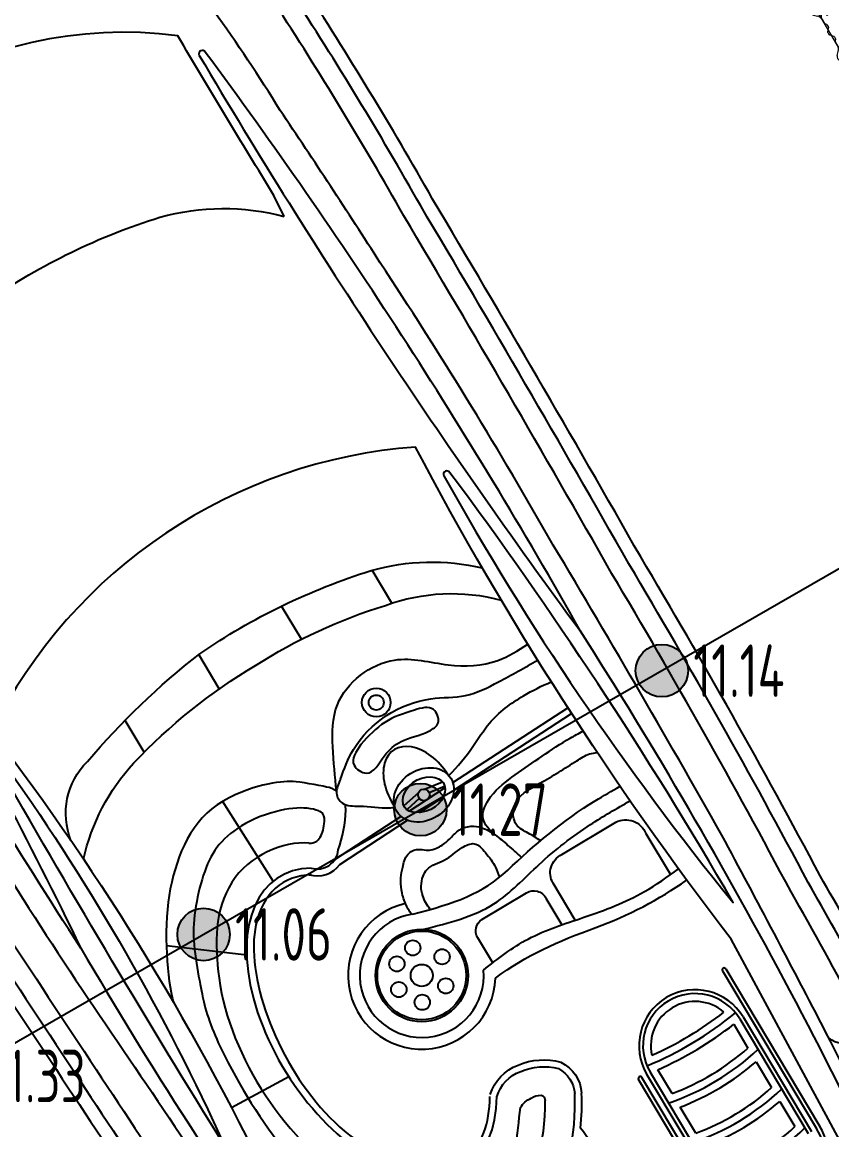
# Model space of a CAD drawing. Extents: x -51322 to 334811, y -147916 to 129288.
# Drawn here: x 195730 to 203443, y -4244 to 6302 of the extents above; entities that cross this region are included whole.
import ezdxf
from ezdxf.enums import TextEntityAlignment as Align

# ---------------------------------------------------------------- set-up
doc = ezdxf.new("R2010")
doc.units = 0
doc.header["$LTSCALE"] = 1000
doc.header["$MEASUREMENT"] = 0
doc.layers.get('0').update_dxf_attribs({"lineweight": 5})
doc.layers.add('2维浮筒', color=7, linetype='Continuous', lineweight=5)
for name, color, linetype in [('dmx', 1, 'Continuous'), ('furniture', 6, 'Continuous'), ('GCD', 1, 'Continuous'), ('蓝色浮筒', 150, 'Continuous')]:
    doc.layers.add(name, color=color, linetype=linetype)
doc.styles.get("Standard").update_dxf_attribs({"font": 'gbenor.shx', "bigfont": 'gbcbig.shx'})

# ---------------------------------------------------------------- blocks, each defined once
blk = doc.blocks.new('gc200')
h = blk.add_hatch(color=256)
edge = h.paths.add_edge_path()
edge.add_arc((0, 0), 0.25, 0, 360)
blk.add_circle((0, 0), 0.25)
blk = doc.blocks.new('dfdfsdf')
at = {"layer": 'dmx', "linetype": 'Continuous'}
blk.add_line((113986.338, -17447.052), (113914.94, -17488.126), dxfattribs=at)
at = {"layer": 'GCD', "linetype": 'Continuous'}
ref = blk.add_blockref('gc200', (113949.546, -17468.218, 11.14), dxfattribs=at)
ref.add_attrib('height', '11.14', dxfattribs={"linetype": 'Continuous', "height": 0.5, "width": 0.8}).set_placement((113949.846, -17468.218), align=Align.MIDDLE_LEFT)
ref = blk.add_blockref('gc200', (113947.246, -17469.541, 11.27), dxfattribs=at)
ref.add_attrib('height', '11.27', dxfattribs={"linetype": 'Continuous', "height": 0.5, "width": 0.8}).set_placement((113947.546, -17469.541), align=Align.MIDDLE_LEFT)
ref = blk.add_blockref('gc200', (113945.181, -17470.729, 11.06), dxfattribs=at)
ref.add_attrib('height', '11.06', dxfattribs={"linetype": 'Continuous', "height": 0.5, "width": 0.8}).set_placement((113945.481, -17470.729), align=Align.MIDDLE_LEFT)
ref = blk.add_blockref('gc200', (113942.838, -17472.077, 11.33), dxfattribs=at)
ref.add_attrib('height', '11.33', dxfattribs={"linetype": 'Continuous', "height": 0.5, "width": 0.8}).set_placement((113943.138, -17472.077, 11.33), align=Align.MIDDLE_LEFT)
blk = doc.blocks.new('aefgfhfgh')
at = {"layer": '2维浮筒', "color": 150, "lineweight": 0}
for p, q in [((-49, 527), (-27, 549)), ((27, 549), (55, 521)), ((473, 549), (445, 521)), ((527, 549), (549, 527)), ((-49, 473), (-21, 445)), ((55, 479), (21, 445)), ((149, 500), (105, 500)), ((171, 484), (155, 497)), ((193, 481), (177, 481)), ((199, 484), (232, 513)), ((261, 516), (239, 516)), ((301, 484), (268, 513)), ((307, 481), (323, 481)), ((329, 484), (345, 497)), ((395, 500), (351, 500)), ((479, 445), (445, 479)), ((549, 473), (521, 445)), ((-16, 304), (-16, 326)), ((-13, 333), (-3, 345)), ((0, 351), (0, 395)), ((481, 307), (481, 323)), ((484, 329), (497, 345)), ((500, 351), (500, 395)), ((-13, 297), (16, 264)), ((-13, 203), (16, 236)), ((19, 242), (19, 258)), ((484, 301), (513, 268)), ((484, 199), (513, 232)), ((516, 239), (516, 261)), ((-16, 196), (-16, 174)), ((-13, 167), (-3, 155)), ((0, 105), (0, 149)), ((481, 193), (481, 177)), ((484, 171), (497, 155)), ((500, 105), (500, 149)), ((-49, 27), (-21, 55)), ((55, 21), (21, 55)), ((203, -13), (236, 16)), ((258, 19), (242, 19)), ((297, -13), (264, 16)), ((479, 55), (445, 21)), ((549, 27), (521, 55)), ((-27, -49), (-49, -27)), ((27, -49), (55, -21)), ((149, 0), (105, 0)), ((167, -13), (155, -3)), ((196, -16), (174, -16)), ((304, -16), (326, -16)), ((333, -13), (345, -3)), ((395, 0), (351, 0)), ((473, -49), (445, -21)), ((549, -27), (527, -49))]:
    blk.add_line(p, q, dxfattribs=at)
for centre in [(85, 424), (420, 420), (76, 415), (71, 89), (80, 80), (89, 71), (407, 65), (415, 76), (424, 85), (435, 93)]:
    blk.add_circle(centre, 3.5, dxfattribs=at)
for centre, radius, start, end in [((0, 522), 38, 45, 135), ((0, 524), 7, 0, 180), ((500, 522), 38, 45, 135), ((500, 524), 7, 0, 180), ((-22, 500), 38, 135, 225), ((-24, 500), 7, 90, 270), ((0, 500), 25, 106.2602, 163.7398), ((0, 500), 25, 196.2602, 253.7398), ((-70, 395), 70, 0, 45), ((0, 476), 7, 180, 0), ((70, 395), 70, 135, 180), ((0, 500), 25, 16.2602, 73.7398), ((0, 500), 25, 286.2602, 343.7398), ((24, 500), 7, 270, 90), ((105, 570), 70, 225, 270), ((105, 430), 70, 90, 135), ((149, 490), 10, 47.7263, 90), ((177, 491), 10, 227.7263, 270), ((193, 491), 10, 270, 312.2737), ((239, 506), 10, 90, 132.2737), ((261, 506), 10, 47.7263, 90), ((307, 491), 10, 227.7263, 270), ((323, 491), 10, 270, 312.2737), ((351, 490), 10, 90, 132.2737), ((395, 570), 70, 270, 315), ((395, 430), 70, 45, 90), ((476, 500), 7, 90, 270), ((500, 500), 25, 106.2602, 163.7398), ((500, 500), 25, 196.2602, 253.7398), ((430, 395), 70, 0, 45), ((500, 476), 7, 180, 0), ((570, 395), 70, 135, 180), ((500, 500), 25, 16.2602, 73.7398), ((500, 500), 25, 286.2602, 343.7398), ((524, 500), 7, 270, 90), ((522, 500), 38, 315, 45), ((-6, 326), 10, 137.7263, 180), ((-10, 351), 10, 317.7263, 0), ((491, 323), 10, 137.7263, 180), ((490, 351), 10, 317.7263, 0), ((-6, 304), 10, 180, 222.2737), ((9, 258), 10, 0, 42.2737), ((9, 242), 10, 317.7263, 0), ((491, 307), 10, 180, 222.2737), ((506, 261), 10, 0, 42.2737), ((506, 239), 10, 317.7263, 0), ((-6, 196), 10, 137.7263, 180), ((-6, 174), 10, 180, 222.2737), ((-10, 149), 10, 0, 42.2737), ((491, 193), 10, 137.7263, 180), ((491, 177), 10, 180, 222.2737), ((490, 149), 10, 0, 42.2737), ((-22, 0), 38, 135, 225), ((-24, 0), 7, 90, 270), ((0, 0), 25, 106.2602, 163.7398), ((-70, 105), 70, 315, 0), ((0, 24), 7, 0, 180), ((70, 105), 70, 180, 225), ((0, 0), 25, 16.2602, 73.7398), ((24, 0), 7, 270, 90), ((105, 70), 70, 225, 270), ((242, 9), 10, 90, 132.2737), ((258, 9), 10, 47.7263, 90), ((395, 70), 70, 270, 315), ((476, 0), 7, 90, 270), ((500, 0), 25, 106.2602, 163.7398), ((430, 105), 70, 315, 0), ((500, 24), 7, 0, 180), ((570, 105), 70, 180, 225), ((500, 0), 25, 16.2602, 73.7398), ((524, 0), 7, 270, 90), ((522, 0), 38, 315, 45), ((0, -22), 38, 225, 315), ((0, 0), 25, 196.2602, 253.7398), ((0, -24), 7, 180, 0), ((0, 0), 25, 286.2602, 343.7398), ((105, -70), 70, 90, 135), ((149, -10), 10, 47.7263, 90), ((174, -6), 10, 227.7263, 270), ((196, -6), 10, 270, 312.2737), ((304, -6), 10, 227.7263, 270), ((326, -6), 10, 270, 312.2737), ((351, -10), 10, 90, 132.2737), ((395, -70), 70, 45, 90), ((500, -22), 38, 225, 315), ((500, 0), 25, 196.2602, 253.7398), ((500, -24), 7, 180, 0), ((500, 0), 25, 286.2602, 343.7398)]:
    blk.add_arc(centre, radius, start, end, dxfattribs=at)
at = {"layer": '蓝色浮筒'}
for centre, radius, start, end in [((0, 525), 5, 354.2608, 185.7392), ((500, 525), 5, 354.2608, 185.7392), ((-25, 500), 5, 84.2608, 275.7392), ((0, 500), 25, 101.4783, 168.5217), ((0, 500), 25, 191.4783, 258.5217), ((0, 475), 5, 174.2608, 5.7392), ((0, 500), 25, 11.4783, 78.5217), ((0, 500), 25, 281.4783, 348.5217), ((25, 500), 5, 264.2608, 95.7392), ((475, 500), 5, 84.2608, 275.7392), ((500, 500), 25, 101.4783, 168.5217), ((500, 500), 25, 191.4783, 258.5217), ((500, 475), 5, 174.2608, 5.7392), ((500, 500), 25, 11.4783, 78.5217), ((500, 500), 25, 281.4783, 348.5217), ((525, 500), 5, 264.2608, 95.7392), ((-25, 0), 5, 84.2608, 275.7392), ((0, 0), 25, 101.4783, 168.5217), ((0, 25), 5, 354.2608, 185.7392), ((0, 0), 25, 11.4783, 78.5217), ((25, 0), 5, 264.2608, 95.7392), ((475, 0), 5, 84.2608, 275.7392), ((500, 0), 25, 101.4783, 168.5217), ((500, 25), 5, 354.2608, 185.7392), ((500, 0), 25, 11.4783, 78.5217), ((525, 0), 5, 264.2608, 95.7392), ((0, 0), 25, 191.4783, 258.5217), ((0, -25), 5, 174.2608, 5.7392), ((0, 0), 25, 281.4783, 348.5217), ((500, 0), 25, 191.4783, 258.5217), ((500, -25), 5, 174.2608, 5.7392), ((500, 0), 25, 281.4783, 348.5217)]:
    blk.add_arc(centre, radius, start, end, dxfattribs=at)
blk = doc.blocks.new('浮筒')
at = {"layer": '蓝色浮筒'}
blk.add_line((441, 238), (441, 238), dxfattribs=at)
for centre, radius, start, end in [((0, 525), 5, 354.2608, 185.7392), ((500, 525), 5, 354.2608, 185.7392), ((-25, 500), 5, 84.2608, 275.7392), ((0, 500), 25, 101.4783, 168.5217), ((0, 500), 25, 191.4783, 258.5217), ((0, 475), 5, 174.2608, 5.7392), ((0, 500), 25, 11.4783, 78.5217), ((0, 500), 25, 281.4783, 348.5217), ((25, 500), 5, 264.2608, 95.7392), ((475, 500), 5, 84.2608, 275.7392), ((500, 500), 25, 101.4783, 168.5217), ((500, 500), 25, 191.4783, 258.5217), ((500, 475), 5, 174.2608, 5.7392), ((500, 500), 25, 11.4783, 78.5217), ((500, 500), 25, 281.4783, 348.5217), ((525, 500), 5, 264.2608, 95.7392), ((-25, 0), 5, 84.2608, 275.7392), ((0, 0), 25, 101.4783, 168.5217), ((0, 25), 5, 354.2608, 185.7392), ((0, 0), 25, 11.4783, 78.5217), ((25, 0), 5, 264.2608, 95.7392), ((475, 0), 5, 84.2608, 275.7392), ((500, 0), 25, 101.4783, 168.5217), ((500, 25), 5, 354.2608, 185.7392), ((500, 0), 25, 11.4783, 78.5217), ((525, 0), 5, 264.2608, 95.7392), ((0, 0), 25, 191.4783, 258.5217), ((0, -25), 5, 174.2608, 5.7392), ((0, 0), 25, 281.4783, 348.5217), ((500, 0), 25, 191.4783, 258.5217), ((500, -25), 5, 174.2608, 5.7392), ((500, 0), 25, 281.4783, 348.5217)]:
    blk.add_arc(centre, radius, start, end, dxfattribs=at)
at = {"layer": '蓝色浮筒', "rotation": 180.0000000383531}
blk.add_blockref('aefgfhfgh', (500, 500), dxfattribs=at)
blk = doc.blocks.new('*U165')
at = {"layer": '蓝色浮筒', "rotation": 180.0000000383531}
blk.add_blockref('浮筒', (250, 250), dxfattribs=at)
blk = doc.blocks.new('*U166')
at = {"color": 0, "linetype": 'ByBlock', "lineweight": -2, "transparency": 16777216}
blk.add_blockref('*U165', (2500, 12500), dxfattribs=at)
blk = doc.blocks.new('A$C1fdb1adc')
for p, q in [((2.4536, 10.3339), (2.4536, 10.6019)), ((3.096, 10.3369), (3.096, 10.5956)), ((1.8044, 10.2282), (1.8044, 10.4773)), ((3.7383, 10.2338), (3.7383, 10.4902)), ((2.103, 9.0449), (2.0869, 9.6774)), ((1.6968, 8.7112), (1.2681, 9.0408)), ((3.2404, 9.0544), (3.1116, 9.0296)), ((3.2876, 9.0552), (3.4172, 9.0348)), ((2.5325, 8.9582), (3.0593, 8.9786)), ((3.2259, 9.0182), (3.1177, 8.9975)), ((3.1239, 8.9811), (3.4101, 8.9922)), ((3.3033, 9.0196), (3.4121, 9.0025)), ((3.4536, 8.948), (4.3916, 8.9844)), ((3.4735, 8.9947), (4.3898, 9.0302)), ((2.5432, 8.9127), (3.084, 8.9337)), ((3.179, 8.9374), (3.3681, 8.9447)), ((1.5221, 7.8689), (1.0863, 7.8887)), ((4.3749, 6.9882), (4.3749, 5.76)), ((4.4011, 6.9882), (4.4011, 5.76)), ((3.5209, 5.76), (3.5209, 6.653)), ((3.5471, 5.76), (3.5471, 6.653))]:
    blk.add_line(p, q)
for points in [[(5.1129, 4.6699, 0.010341), (5.1919, 5.7481, 0.016897), (5.2628, 7.1986, 0.012252), (5.326, 9.645, 0.004892), (5.3591, 12.4138, 0.016126), (5.3467, 14.0875, 0.001148), (5.3024, 15.5142, 0.051196), (5.0779, 17.1999, 0.067027), (4.6969, 18.3273, 0.056543)], [(0.1018, 10.8783, -0.003686), (0.2177, 8.5633, 0.005005), (0.3363, 6.4092, 0.009754)], [(5.0215, 4.6777, 0.010362), (5.1003, 5.7543, 0.016932), (5.1711, 7.2016, 0.012265), (5.2343, 9.6461, 0.004895), (5.2674, 12.4151, 0.016141), (5.2551, 14.0844, 0.001148), (5.2107, 15.5112, -0.000811), (5.2107, 15.5115, 0.051256), (4.9882, 17.1804, 0.067299)], [(0.1934, 10.8829, -0.003685), (0.3093, 8.5674, 0.005003), (0.4278, 6.416, 0.009732)], [(5.0066, 6.2883, 0.010794), (5.0401, 7.2059, 0.012283), (5.1032, 9.6476, 0.0049), (5.1364, 12.4168, 0.016162), (5.1241, 14.0799, 0.001149), (5.0797, 15.5068, -0.000811), (5.0797, 15.5075, 0.051344), (4.8601, 17.1527, 0.067708), (4.4942, 18.2345, 0.057023), (3.9464, 19.2104, 0.030584), (3.2117, 20.1533, 0.030577), (2.8058, 20.5539, 0.132389), (2.7202, 20.6078, 0.196715), (2.4491, 20.5993, 0.056911), (2.0708, 20.2168, 0.022345), (1.4659, 19.4569, 0.037229), (0.7995, 18.3151, 0.065316), (0.3731, 16.9681, 0.034966), (0.2386, 15.2781, 0.009636), (0.2285, 13.1672, 0.000311), (0.3243, 10.8894, -0.003683), (0.4402, 8.5731, 0.005), (0.5585, 6.4257, 0.00171), (0.5774, 6.2081)], [(4.6737, 5.1697, 0.00765), (4.7588, 6.2846, 0.003871), (4.8376, 7.7697, 0.006192), (4.8647, 10.0856, 0.01722), (4.8392, 12.2266, 0.006351), (4.7882, 13.4448, 0.018942), (4.7477, 14.2438, 0.016271), (4.6774, 15.0191, 0.015899), (4.5229, 16.0128, 0.034253), (4.3023, 17.0064, 0.048007)], [(0.5958, 10.8725, 0.018481), (0.6638, 8.5877, 0.005802), (0.8019, 6.4122, 0.006333)], [(4.4476, 12.8237), (4.4599, 12.9794, -0.002848), (4.4558, 14.2253, 0.359121), (0.8818, 14.1472, -0.002439), (0.9513, 12.7994), (0.9513, 12.799)], [(0.9513, 12.799, -0.042364), (1.4469, 13.1239, -0.050731), (2.462, 13.3563, -0.074951), (3.7307, 13.2455, -0.131871), (4.4476, 12.8237, -0.624328)], [(4.3899, 3.859), (4.5342, 7.1392, -0.042807), (4.4099, 11.0489, 0.264766), (1.0012, 10.8726, -0.053572), (1.0323, 7.2015), (1.25, 3.8419)], [(1.0817, 9.9729, -0.300716), (1.4469, 10.3706, -0.050731), (2.462, 10.603, -0.074951), (3.7307, 10.4923, -0.127388), (4.3788, 10.126, -0.624328)], [(1.0904, 9.8237, -0.130906), (1.7069, 10.2022, -0.068666), (2.7414, 10.3447, -0.066905), (3.6948, 10.2428, -0.15432), (4.3769, 9.8761, -0.102278)], [(2.7749, 9.3443, 0.11852), (2.7323, 9.4029)], [(2.3665, 8.99, 0.4732), (2.5846, 9.0016, 0.074396), (2.764, 9.2042, 0.060015), (2.7794, 9.2379, 0.060015)], [(2.3326, 8.959, 0.317045), (2.5432, 8.9127, 0.317045)], [(3.7035, 7.7845), (3.7035, 8.0732, -0.442089), (3.851, 8.2074), (4.2732, 8.2074, -0.438787), (4.4073, 8.0397), (4.4073, 7.719)], [(3.0837, 7.8232), (3.0837, 8.0187, -0.410961), (3.1702, 8.1088), (3.5174, 8.1088, -0.442082), (3.6112, 8.0117), (3.61, 7.8045)], [(2.617, 7.0753, -0.233956), (2.879, 7.1491, -0.168876), (3.1344, 7.0187, -0.269477), (3.1464, 6.7697, -0.269477)], [(2.6477, 7.0412, -0.235042), (2.8716, 7.1038, -0.166668), (3.0981, 6.9902, -0.263842), (3.1057, 6.7908, -0.82603)], [(2.7461, 6.8973, -0.15585), (2.8389, 6.9145, -0.131968), (2.9095, 6.8973, -0.29627), (2.9125, 6.8538, -0.209719)], [(5.133, 6.2093, -0.34058), (5.0184, 6.1241), (4.8937, 6.1291, -0.277987), (4.7558, 6.2355, -0.277987)]]:
    blk.add_lwpolyline(points, format="xyb")
for points in [[(0.8332, 14.0394, -0.03758), (0.7685, 9.3215, -0.018839), (0.7872, 14.0368, -0.974519)], [(4.5122, 14.0394, 0.02534), (4.7256, 9.4262, 0.03114), (4.5583, 14.0368, 0.974519)], [(4.4739, 10.786, 0.043262), (4.6713, 7.3443, 0.028892), (4.52, 10.7833, 0.974519)], [(0.9675, 10.5927, -0.047382), (0.9161, 7.6885, -0.0093), (0.9214, 10.59, -0.974519)]]:
    blk.add_lwpolyline(points, format="xyb", close=True)
for points in [[(3.5864, 5.76), (3.5864, 6.653)], [(3.6126, 5.76), (3.6126, 6.653)], [(3.665, 6.458), (3.665, 6.6429)], [(4.257, 6.6429), (4.257, 6.458)], [(4.3094, 6.653), (4.3094, 5.76)], [(4.3356, 6.653), (4.3356, 5.76)], [(3.665, 6.1494), (3.665, 6.3515)], [(4.257, 6.3515), (4.257, 6.1494)], [(4.257, 6.0427), (4.257, 5.8456)]]:
    blk.add_lwpolyline(points)
for centre, radius in [((3.3082, 9.7172), 0.096), ((3.3082, 9.7172), 0.0501), ((3.2645, 9.0237), 0.039), ((2.633, 7.9944), 0.3098), ((2.633, 7.9944), 0.2967), ((2.6756, 8.1837), 0.0513), ((2.5298, 8.1462), 0.0513), ((2.8135, 8.0319), 0.0513), ((2.453, 7.9924), 0.0513), ((2.633, 7.9944), 0.074), ((2.5436, 7.8386), 0.0513), ((2.7347, 7.8524), 0.0513)]:
    blk.add_circle(centre, radius)
for centre, radius, start, end in [((-30.132, 8.4201), 34.8722, 352.5053, 1.65326), ((33.4255, 9.0284), 32.6583, 179.4859, 189.10884), ((2.633, 7.9944), 0.4933, 71.83384, 326.98519), ((2.633, 7.9944), 0.4147, 67.86802, 334.10386), ((3.961, 6.653), 0.3746, 0, 180), ((3.961, 6.653), 0.3484, 0, 180), ((4.388, 6.9882), 0.0131, 0, 180), ((3.961, 6.653), 0.296, 18.46202, 161.53798), ((3.961, 9.0445), 2.3149, 263.03431, 276.96569), ((3.961, 9.0445), 2.3674, 261.62358, 278.37642), ((3.534, 6.653), 0.0131, 0, 180), ((3.961, 9.0445), 2.4198, 262.97423, 277.02577), ((-0.7176, 6.1478), 3.7622, 358.85077, 6.48174), ((3.961, 8.0526), 1.6219, 259.48493, 280.51507), ((3.961, 8.0526), 1.6743, 257.98955, 282.01045), ((3.961, 8.0526), 1.7267, 260.12999, 279.87001), ((3.961, 7.6867), 1.5656, 259.10234, 280.89766), ((3.961, 7.6867), 1.618, 257.56515, 282.43485), ((3.961, 7.6867), 1.6704, 259.79391, 280.20609), ((3.961, 7.1866), 1.4256, 255.85477, 284.14523), ((3.961, 7.1866), 1.3732, 257.55305, 282.44695), ((3.961, 5.76), 0.4401, 180, 0), ((3.961, 5.76), 0.4139, 180, 0)]:
    blk.add_arc(centre, radius, start, end)
for centre, major_axis, ratio, start_param, end_param in [((3.2645, 9.064), (0.0219, -0.3202), 0.64807, 1.506235, 4.689786), ((3.2645, 9.0237), (-0.2125, -0.0036), 0.793255, -3.141592653589793, 3.141592653589793), ((2.183, 7.8949), (-0.0392, 1.1536), 0.573037, -0.3399, 3.860158)]:
    blk.add_ellipse(centre, major_axis=major_axis, ratio=ratio, start_param=start_param, end_param=end_param)
for points in [[(2.7749, 9.3443), (2.9065, 9.6117), (3.0772, 9.8378), (3.5592, 9.8981), (3.8503, 9.6871), (4.1515, 9.5414), (4.3786, 9.5311)], [(2.8387, 9.3995), (3.017, 9.5263), (3.6345, 9.5514), (3.8453, 9.4509), (4.0813, 9.4158), (4.3805, 9.4055)], [(3.0765, 9.5294), (3.2892, 9.5741), (3.5019, 9.5422), (3.6125, 9.4804), (3.5933, 9.3889), (3.5125, 9.3719), (3.3168, 9.408), (3.1701, 9.3825), (3.0084, 9.3463), (2.9659, 9.4336), (3.0765, 9.5294)], [(2.4391, 9.1414), (2.4694, 9.1273), (2.5545, 9.1572), (2.5933, 9.1996), (2.6199, 9.2626), (2.6066, 9.2917)], [(3.5367, 8.549), (3.5226, 8.6836), (3.6414, 8.7832), (3.8569, 8.8246), (4.2989, 8.8467), (4.3976, 8.8439)], [(2.7831, 8.381), (2.7867, 8.4622), (2.8107, 8.5561), (2.8481, 8.6273), (2.8952, 8.6815), (2.968, 8.737), (3.0438, 8.7311), (3.0875, 8.699), (3.1767, 8.6719), (3.2594, 8.6815), (3.3381, 8.699), (3.4271, 8.6828), (3.4849, 8.6358), (3.5367, 8.549), (3.5741, 8.4454), (3.5929, 8.3865), (3.61, 8.3295)], [(3.7783, 8.3598), (3.7326, 8.4458), (3.6939, 8.5343), (3.7436, 8.6477), (3.9702, 8.6919), (4.2602, 8.6947), (4.3569, 8.6891), (4.4055, 8.6722)], [(2.8043, 8.2526), (3.2934, 8.158), (3.6882, 8.2284), (4.1191, 8.2812), (4.4285, 8.2813)]]:
    blk.add_spline(points, degree=3)
for points, knots in [([(2.7323, 9.4029), (2.6928, 9.4407), (2.5945, 9.5254), (2.5243, 9.575), (2.339, 9.6721), (2.0901, 9.6774), (1.8399, 9.6774), (1.6468, 9.5306), (1.3268, 9.1805), (1.1779, 8.8899), (1.121, 8.7144), (1.1177, 8.704), (1.1145, 8.6934)], [2.846441, 2.846441, 2.846441, 2.846441, 2.990261, 2.990261, 3.141593, 3.141593, 3.141593, 3.580364, 3.580364, 4.019134, 4.019134, 4.046654, 4.046654, 4.046654, 4.046654]), ([(2.2124, 9.4673), (2.0187, 9.4834), (1.8977, 9.4511), (1.6745, 9.2887), (1.5454, 9.1493), (1.3974, 8.9041), (1.3329, 8.7082), (1.2703, 8.5426), (1.2397, 8.388), (1.2075, 7.9942), (1.2075, 7.7034), (1.3064, 7.1045), (1.4019, 6.7955), (1.8492, 6.3413), (2.1155, 6.2686), (2.5755, 6.4301), (2.7692, 6.6078), (2.9125, 6.8538)], [3.147514, 3.147514, 3.147514, 3.147514, 3.45455, 3.45455, 3.761587, 3.761587, 4.068623, 4.068623, 4.37566, 4.37566, 4.989733, 4.989733, 5.735714, 5.735714, 6.481696, 6.481696, 6.927739, 6.927739, 6.927739, 6.927739]), ([(2.8387, 9.3995), (2.8101, 9.3762), (2.7571, 9.3471), (2.759, 9.2333), (2.8869, 9.169), (2.9751, 9.0892), (3.0439, 9.0566), (3.0553, 9.0518)], [0, 0, 0, 0, 0.00702284, 0.01287079, 0.02179509, 0.03700693, 0.03997578, 0.03997578, 0.03997578, 0.03997578]), ([(2.4391, 9.1414), (2.2999, 9.2424), (2.054, 9.2778), (1.6671, 9.0812), (1.5548, 8.894), (1.2478, 8.1841), (1.2862, 7.4882), (1.6897, 6.7252), (1.9796, 6.5067), (2.5362, 6.5742), (2.6381, 6.761), (2.7461, 6.8973)], [-0.367594, -0.367594, -0.367594, -0.367594, 0.257255, 0.257255, 0.882103, 0.882103, 2.277864, 2.277864, 3.184075, 3.184075, 3.889335, 3.889335, 3.889335, 3.889335]), ([(3.475, 9.0483), (3.5567, 9.0696), (3.7031, 9.1244), (3.9123, 9.233), (4.1494, 9.259), (4.3153, 9.2438), (4.3842, 9.2359)], [0.07194734, 0.07194734, 0.07194734, 0.07194734, 0.08982108, 0.10451724, 0.12676268, 0.14266988, 0.14266988, 0.14266988, 0.14266988]), ([(3.418, 9.0263), (3.4171, 9.0792), (3.3363, 9.1419), (3.1522, 9.1224), (3.0983, 9.0531), (3.1305, 8.9471), (3.2346, 8.8971), (3.3834, 8.9408), (3.4187, 8.9875), (3.418, 9.0263)], [-3.141593, -3.141593, -3.141593, -3.141593, -1.459225, -1.459225, 0.223142, 0.223142, 1.905509, 1.905509, 3.141593, 3.141593, 3.141593, 3.141593]), ([(2.3438, 8.9502), (2.178, 9.0448), (2.0034, 9.0125), (1.6208, 8.6053), (1.5052, 8.0213), (1.7118, 7.057), (2.0102, 6.7436), (2.3928, 6.8155), (2.5139, 6.9093), (2.6085, 7.065)], [-0.3399, -0.3399, -0.3399, -0.3399, 0.518013, 0.518013, 1.873476, 1.873476, 3.228939, 3.228939, 3.860158, 3.860158, 3.860158, 3.860158]), ([(2.9081, 8.3445), (2.9056, 8.3796), (2.9017, 8.4585), (2.9557, 8.5482), (3.0499, 8.6014), (3.166, 8.5646), (3.2777, 8.5956), (3.4033, 8.5838), (3.4223, 8.4696), (3.4346, 8.3785), (3.421, 8.3152), (3.4159, 8.2913)], [0.00070123, 0.00070123, 0.00070123, 0.00070123, 0.00865308, 0.01860273, 0.02265817, 0.03257423, 0.04377788, 0.05027173, 0.05748162, 0.06657612, 0.07211418, 0.07211418, 0.07211418, 0.07211418]), ([(2.7892, 8.3785), (3.0748, 8.2935), (3.2607, 8.2549), (3.7156, 8.3536), (3.9812, 8.4002), (4.2933, 8.4017), (4.3575, 8.4006), (4.4208, 8.3994)], [0, 0, 0, 0, 0.0550678, 0.0550678, 0.1101356, 0.1101356, 0.1245959, 0.1245959, 0.1245959, 0.1245959]), ([(3.006, 7.8133), (3.1272, 7.8292), (3.3821, 7.8611), (3.776, 7.7644), (4.1438, 7.6972), (4.3816, 7.7168), (4.4728, 7.7243)], [0.0009863, 0.0009863, 0.0009863, 0.0009863, 0.0287123, 0.0593168, 0.0928764, 0.1137579, 0.1137579, 0.1137579, 0.1137579]), ([(3.0466, 7.7256), (3.3019, 7.7532), (3.5326, 7.7231), (4.0199, 7.6289), (4.2598, 7.6147), (4.4803, 7.6328)], [0.0032436, 0.0032436, 0.0032436, 0.0032436, 0.063275, 0.063275, 0.1137579, 0.1137579, 0.1137579, 0.1137579]), ([(1.0517, 7.4117), (1.0582, 7.3566), (1.0655, 7.3023), (1.1258, 6.9083), (1.2821, 6.5209), (1.8254, 6.0441), (2.1976, 5.9696), (2.7782, 6.3407), (2.9779, 6.5519), (3.1057, 6.7908)], [4.985692, 4.985692, 4.985692, 4.985692, 5.104362, 5.104362, 5.865381, 5.865381, 6.430538, 6.430538, 6.927739, 6.927739, 6.927739, 6.927739])]:
    blk.add_open_spline(points, degree=3, knots=knots)
for points in [[(2.6066, 9.2917), (2.5473, 9.3679), (2.4222, 9.435), (2.2124, 9.4673)], [(3.0205, 6.5725), (3.0679, 6.6357), (3.1098, 6.7013), (3.1461, 6.7692)]]:
    blk.add_open_spline(points, degree=3)

msp = doc.modelspace()

# ---------------------------------------------------------------- linework, layer by layer
at = {"elevation": -8019.5}
msp.add_lwpolyline([(199549.2, 18714.5), (196962.7, 17194.6), (211655.5, -7807.8), (214242, -6287.9)], close=True, dxfattribs=at)

# ---------------------------------------------------------------- block references
at = {"xscale": 1000, "yscale": 1000, "zscale": 1000}
msp.add_blockref('dfdfsdf', (-113747722.4, 17468345.6, -15245.7), dxfattribs=at)
at = {"rotation": 210.4409026391737}
msp.add_blockref('*U166', (199460.3, 18372.3, -16039), dxfattribs=at)
at = {"layer": 'furniture', "xscale": 1423.783183416799, "yscale": 1423.783183416799, "zscale": 1423.783183416799, "rotation": 30.87213592501173}
msp.add_blockref('A$C1fdb1adc', (202159.6, -14467.2, -8019.5), dxfattribs=at)

doc.saveas('drawing.dxf')
